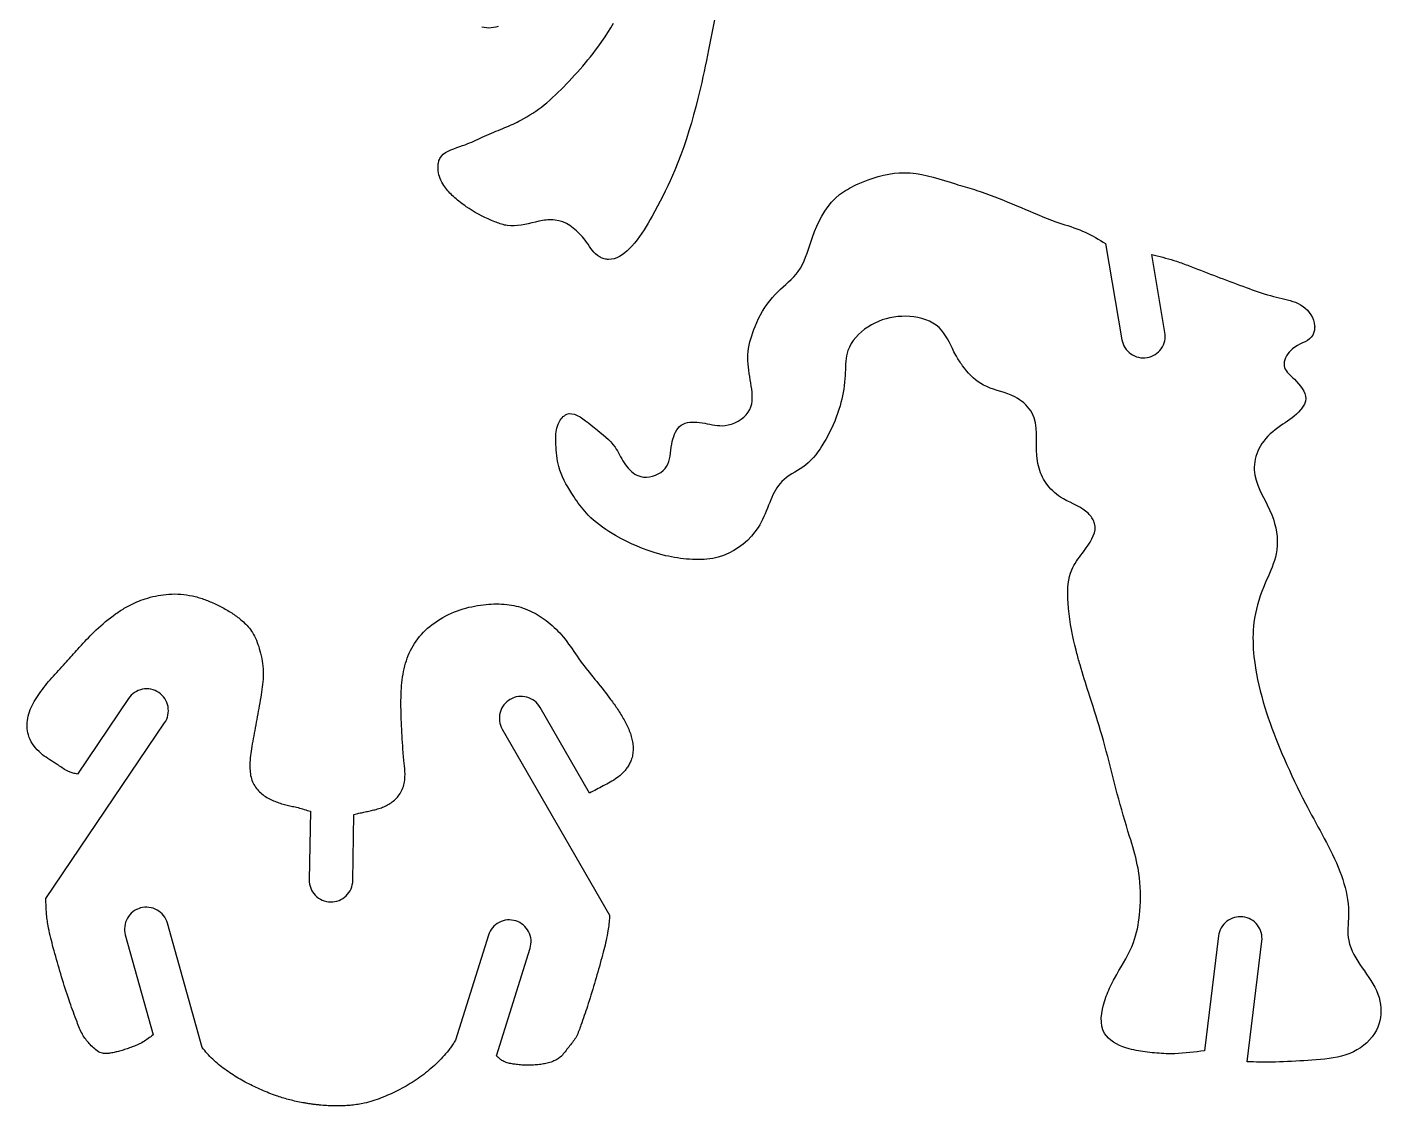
# Model space of a CAD drawing. Extents: x 0 to 470, y 0 to 279.
# Drawn here: x 132.2 to 225.3, y 7.4 to 81.6 of the extents above; entities that cross this region are included whole.
import ezdxf

# ---------------------------------------------------------------- set-up
doc = ezdxf.new("R2010")
doc.units = 0
doc.layers.add('CK_LEVEL_1', color=1, linetype='CONTINUOUS')

msp = doc.modelspace()

# ---------------------------------------------------------------- linework, layer by layer
at = {"layer": 'CK_LEVEL_1'}
for points in [[(179.498, 82.096), (179.369, 81.41), (179.234, 80.725), (179.097, 80.041), (179.02, 79.665), (178.942, 79.289), (178.863, 78.914), (178.783, 78.539), (178.701, 78.164), (178.617, 77.79), (178.532, 77.416), (178.443, 77.043), (178.352, 76.67), (178.211, 76.113), (178.062, 75.557), (177.906, 75.003), (177.741, 74.452), (177.566, 73.903), (177.382, 73.358), (177.187, 72.816), (176.981, 72.277), (176.762, 71.743), (176.607, 71.382), (176.446, 71.024), (176.28, 70.668), (176.11, 70.314), (175.935, 69.963), (175.758, 69.615), (175.577, 69.27), (175.394, 68.927), (175.21, 68.588), (175.077, 68.347), (174.941, 68.109), (174.802, 67.872), (174.658, 67.638), (174.506, 67.407), (174.346, 67.178), (174.176, 66.952), (173.995, 66.73), (173.8, 66.51), (173.648, 66.353), (173.489, 66.201), (173.323, 66.059), (173.151, 65.93), (172.972, 65.817), (172.787, 65.725), (172.597, 65.658), (172.401, 65.618), (172.202, 65.609), (172.13, 65.614), (172.059, 65.624), (171.988, 65.637), (171.917, 65.654), (171.848, 65.675), (171.779, 65.699), (171.712, 65.727), (171.647, 65.758), (171.585, 65.792), (171.447, 65.883), (171.322, 65.988), (171.206, 66.105), (171.098, 66.231), (170.995, 66.365), (170.896, 66.504), (170.797, 66.647), (170.698, 66.79), (170.594, 66.933), (170.412, 67.161), (170.215, 67.379), (170.005, 67.581), (169.783, 67.766), (169.549, 67.931), (169.306, 68.071), (169.054, 68.185), (168.794, 68.269), (168.528, 68.32), (168.407, 68.331), (168.286, 68.336), (168.163, 68.335), (168.04, 68.328), (167.917, 68.316), (167.793, 68.301), (167.669, 68.281), (167.545, 68.259), (167.421, 68.234), (167.175, 68.18), (166.929, 68.122), (166.685, 68.064), (166.441, 68.011), (166.198, 67.965), (165.956, 67.931), (165.716, 67.913), (165.476, 67.913), (165.238, 67.937), (165.141, 67.954), (165.045, 67.975), (164.948, 68), (164.852, 68.028), (164.756, 68.059), (164.661, 68.092), (164.566, 68.127), (164.471, 68.163), (164.377, 68.201), (164.147, 68.297), (163.92, 68.397), (163.696, 68.502), (163.475, 68.612), (163.256, 68.726), (163.041, 68.846), (162.83, 68.971), (162.621, 69.101), (162.416, 69.237), (162.314, 69.308), (162.213, 69.38), (162.113, 69.454), (162.014, 69.529), (161.916, 69.606), (161.819, 69.685), (161.724, 69.766), (161.63, 69.848), (161.538, 69.932), (161.456, 70.009), (161.376, 70.088), (161.297, 70.169), (161.221, 70.251), (161.147, 70.336), (161.075, 70.422), (161.006, 70.511), (160.94, 70.601), (160.877, 70.695), (160.806, 70.81), (160.74, 70.93), (160.681, 71.052), (160.628, 71.178), (160.582, 71.307), (160.544, 71.439), (160.514, 71.573), (160.492, 71.71), (160.48, 71.849), (160.477, 71.932), (160.478, 72.015), (160.483, 72.098), (160.492, 72.181), (160.505, 72.262), (160.522, 72.34), (160.544, 72.417), (160.572, 72.49), (160.604, 72.56), (160.706, 72.716), (160.837, 72.85), (160.992, 72.965), (161.167, 73.064), (161.356, 73.15), (161.556, 73.228), (161.761, 73.299), (161.968, 73.367), (162.171, 73.437), (162.333, 73.496), (162.49, 73.557), (162.643, 73.621), (162.793, 73.685), (162.941, 73.751), (163.087, 73.818), (163.233, 73.885), (163.378, 73.952), (163.525, 74.018), (163.679, 74.087), (163.834, 74.155), (163.991, 74.223), (164.148, 74.29), (164.306, 74.356), (164.465, 74.422), (164.624, 74.489), (164.783, 74.555), (164.941, 74.621), (165.082, 74.68), (165.222, 74.74), (165.361, 74.8), (165.5, 74.861), (165.638, 74.923), (165.776, 74.987), (165.912, 75.052), (166.048, 75.12), (166.182, 75.189), (166.392, 75.303), (166.598, 75.422), (166.802, 75.547), (167.003, 75.677), (167.2, 75.811), (167.395, 75.95), (167.586, 76.094), (167.775, 76.241), (167.96, 76.392), (168.164, 76.566), (168.364, 76.743), (168.561, 76.924), (168.754, 77.109), (168.945, 77.296), (169.133, 77.487), (169.319, 77.679), (169.502, 77.873), (169.684, 78.069), (169.874, 78.277), (170.062, 78.486), (170.248, 78.697), (170.433, 78.909), (170.615, 79.124), (170.794, 79.34), (170.971, 79.558), (171.145, 79.779), (171.317, 80.002), (171.539, 80.301), (171.756, 80.605), (171.967, 80.913), (172.171, 81.225), (172.369, 81.542), (172.559, 81.863)], [(164.613, 81.633), (164.454, 81.59), (164.293, 81.557), (164.13, 81.536), (163.967, 81.528), (163.806, 81.535), (163.648, 81.559), (163.495, 81.599)]]:
    msp.add_lwpolyline(points, dxfattribs=at)
for points in [[(213.216, 11.155), (212.961, 11.122), (212.706, 11.089), (212.45, 11.058), (212.194, 11.03), (211.939, 11.005), (211.682, 10.983), (211.426, 10.967), (211.169, 10.956), (210.912, 10.952), (210.748, 10.952), (210.584, 10.956), (210.42, 10.962), (210.256, 10.97), (210.092, 10.981), (209.929, 10.993), (209.766, 11.007), (209.604, 11.022), (209.443, 11.039), (209.286, 11.056), (209.13, 11.075), (208.974, 11.096), (208.818, 11.119), (208.662, 11.145), (208.506, 11.175), (208.348, 11.209), (208.19, 11.247), (208.031, 11.289), (207.808, 11.358), (207.586, 11.437), (207.368, 11.528), (207.158, 11.631), (206.958, 11.746), (206.773, 11.875), (206.606, 12.017), (206.461, 12.173), (206.34, 12.345), (206.224, 12.586), (206.15, 12.848), (206.114, 13.127), (206.112, 13.418), (206.138, 13.717), (206.19, 14.019), (206.261, 14.321), (206.349, 14.617), (206.448, 14.904), (206.504, 15.051), (206.562, 15.195), (206.622, 15.335), (206.684, 15.473), (206.747, 15.609), (206.813, 15.743), (206.88, 15.875), (206.949, 16.006), (207.02, 16.137), (207.17, 16.405), (207.324, 16.673), (207.48, 16.942), (207.636, 17.212), (207.789, 17.484), (207.936, 17.759), (208.075, 18.037), (208.203, 18.319), (208.319, 18.606), (208.4, 18.838), (208.472, 19.073), (208.536, 19.31), (208.591, 19.55), (208.639, 19.792), (208.68, 20.036), (208.714, 20.28), (208.742, 20.526), (208.765, 20.773), (208.789, 21.101), (208.803, 21.43), (208.808, 21.758), (208.804, 22.086), (208.791, 22.413), (208.768, 22.74), (208.735, 23.065), (208.691, 23.388), (208.638, 23.71), (208.589, 23.957), (208.535, 24.204), (208.475, 24.449), (208.412, 24.693), (208.345, 24.937), (208.275, 25.18), (208.204, 25.422), (208.131, 25.664), (208.057, 25.906), (207.947, 26.27), (207.837, 26.635), (207.728, 26.999), (207.62, 27.363), (207.513, 27.728), (207.409, 28.093), (207.306, 28.459), (207.205, 28.825), (207.107, 29.192), (207.012, 29.559), (206.918, 29.927), (206.826, 30.295), (206.734, 30.663), (206.642, 31.031), (206.549, 31.399), (206.455, 31.767), (206.358, 32.133), (206.258, 32.499), (206.162, 32.837), (206.063, 33.175), (205.962, 33.512), (205.859, 33.848), (205.754, 34.184), (205.647, 34.519), (205.54, 34.855), (205.432, 35.19), (205.324, 35.526), (205.246, 35.768), (205.169, 36.011), (205.091, 36.254), (205.015, 36.497), (204.939, 36.74), (204.865, 36.983), (204.791, 37.227), (204.719, 37.47), (204.648, 37.714), (204.616, 37.825), (204.584, 37.936), (204.553, 38.048), (204.523, 38.159), (204.493, 38.27), (204.463, 38.381), (204.433, 38.493), (204.404, 38.604), (204.376, 38.715), (204.289, 39.069), (204.207, 39.423), (204.131, 39.778), (204.062, 40.135), (203.999, 40.495), (203.944, 40.858), (203.897, 41.224), (203.858, 41.594), (203.829, 41.968), (203.814, 42.232), (203.805, 42.496), (203.805, 42.76), (203.815, 43.022), (203.836, 43.28), (203.871, 43.534), (203.921, 43.781), (203.988, 44.021), (204.074, 44.252), (204.144, 44.403), (204.223, 44.55), (204.309, 44.694), (204.401, 44.836), (204.499, 44.978), (204.602, 45.119), (204.709, 45.262), (204.819, 45.407), (204.93, 45.555), (205.074, 45.752), (205.215, 45.955), (205.346, 46.162), (205.463, 46.373), (205.561, 46.585), (205.634, 46.799), (205.677, 47.012), (205.684, 47.224), (205.651, 47.432), (205.625, 47.515), (205.592, 47.597), (205.553, 47.678), (205.509, 47.757), (205.459, 47.835), (205.405, 47.91), (205.347, 47.982), (205.285, 48.052), (205.221, 48.119), (205.034, 48.286), (204.834, 48.432), (204.623, 48.562), (204.405, 48.679), (204.182, 48.79), (203.957, 48.898), (203.733, 49.008), (203.513, 49.124), (203.3, 49.252), (203.159, 49.348), (203.022, 49.452), (202.891, 49.562), (202.765, 49.679), (202.645, 49.801), (202.531, 49.929), (202.423, 50.063), (202.322, 50.201), (202.227, 50.344), (202.143, 50.485), (202.066, 50.631), (201.996, 50.779), (201.933, 50.931), (201.876, 51.085), (201.826, 51.243), (201.784, 51.403), (201.748, 51.565), (201.719, 51.729), (201.678, 52.105), (201.662, 52.488), (201.66, 52.872), (201.661, 53.256), (201.655, 53.635), (201.631, 54.006), (201.579, 54.365), (201.487, 54.709), (201.345, 55.035), (201.254, 55.186), (201.151, 55.332), (201.035, 55.471), (200.908, 55.604), (200.771, 55.729), (200.627, 55.846), (200.475, 55.955), (200.317, 56.055), (200.154, 56.146), (199.919, 56.258), (199.678, 56.354), (199.434, 56.44), (199.189, 56.518), (198.944, 56.594), (198.701, 56.673), (198.461, 56.757), (198.228, 56.853), (198.001, 56.964), (197.816, 57.073), (197.636, 57.194), (197.464, 57.327), (197.298, 57.471), (197.138, 57.623), (196.985, 57.783), (196.839, 57.949), (196.699, 58.12), (196.566, 58.295), (196.508, 58.373), (196.452, 58.453), (196.397, 58.533), (196.343, 58.614), (196.291, 58.695), (196.239, 58.778), (196.189, 58.861), (196.14, 58.945), (196.092, 59.03), (195.976, 59.251), (195.863, 59.475), (195.752, 59.702), (195.639, 59.926), (195.522, 60.146), (195.397, 60.359), (195.261, 60.561), (195.112, 60.749), (194.947, 60.922), (194.746, 61.088), (194.524, 61.233), (194.286, 61.355), (194.033, 61.458), (193.769, 61.541), (193.497, 61.605), (193.219, 61.651), (192.939, 61.68), (192.66, 61.693), (192.38, 61.691), (192.104, 61.673), (191.832, 61.639), (191.563, 61.59), (191.299, 61.524), (191.04, 61.442), (190.784, 61.344), (190.534, 61.23), (190.289, 61.1), (190.054, 60.957), (189.827, 60.799), (189.611, 60.627), (189.407, 60.441), (189.219, 60.243), (189.049, 60.033), (188.9, 59.812), (188.776, 59.58), (188.677, 59.338), (188.624, 59.159), (188.583, 58.975), (188.554, 58.788), (188.533, 58.598), (188.519, 58.406), (188.509, 58.212), (188.502, 58.018), (188.496, 57.823), (188.487, 57.628), (188.472, 57.39), (188.451, 57.153), (188.424, 56.918), (188.391, 56.684), (188.352, 56.452), (188.307, 56.221), (188.257, 55.992), (188.201, 55.764), (188.139, 55.538), (188.057, 55.272), (187.968, 55.008), (187.872, 54.747), (187.768, 54.487), (187.657, 54.23), (187.539, 53.975), (187.416, 53.722), (187.286, 53.471), (187.151, 53.222), (187.025, 53.002), (186.894, 52.784), (186.758, 52.57), (186.614, 52.362), (186.462, 52.161), (186.302, 51.968), (186.132, 51.785), (185.952, 51.612), (185.76, 51.452), (185.581, 51.322), (185.395, 51.2), (185.205, 51.082), (185.014, 50.967), (184.823, 50.851), (184.637, 50.732), (184.457, 50.606), (184.287, 50.471), (184.129, 50.324), (184.007, 50.19), (183.895, 50.047), (183.791, 49.896), (183.695, 49.738), (183.605, 49.575), (183.521, 49.407), (183.442, 49.236), (183.366, 49.062), (183.294, 48.888), (183.213, 48.69), (183.134, 48.493), (183.055, 48.297), (182.974, 48.103), (182.89, 47.911), (182.803, 47.721), (182.71, 47.534), (182.61, 47.35), (182.502, 47.17), (182.284, 46.856), (182.039, 46.557), (181.768, 46.277), (181.474, 46.018), (181.161, 45.782), (180.83, 45.571), (180.485, 45.39), (180.128, 45.238), (179.762, 45.12), (179.569, 45.073), (179.375, 45.034), (179.179, 45.004), (178.982, 44.981), (178.784, 44.966), (178.586, 44.957), (178.387, 44.955), (178.189, 44.957), (177.99, 44.964), (177.782, 44.976), (177.574, 44.992), (177.367, 45.013), (177.16, 45.038), (176.954, 45.067), (176.749, 45.1), (176.544, 45.137), (176.34, 45.178), (176.137, 45.223), (175.736, 45.324), (175.338, 45.439), (174.944, 45.568), (174.555, 45.711), (174.17, 45.867), (173.79, 46.035), (173.415, 46.216), (173.045, 46.409), (172.681, 46.613), (172.455, 46.747), (172.232, 46.886), (172.013, 47.03), (171.798, 47.179), (171.588, 47.334), (171.384, 47.495), (171.185, 47.663), (170.994, 47.838), (170.811, 48.02), (170.689, 48.15), (170.571, 48.284), (170.456, 48.421), (170.344, 48.56), (170.235, 48.702), (170.128, 48.847), (170.024, 48.994), (169.921, 49.142), (169.82, 49.292), (169.677, 49.509), (169.539, 49.729), (169.405, 49.951), (169.279, 50.177), (169.16, 50.406), (169.05, 50.639), (168.951, 50.875), (168.864, 51.114), (168.79, 51.358), (168.745, 51.544), (168.706, 51.731), (168.674, 51.921), (168.649, 52.111), (168.628, 52.303), (168.613, 52.496), (168.6, 52.689), (168.591, 52.883), (168.585, 53.076), (168.581, 53.21), (168.58, 53.343), (168.582, 53.476), (168.588, 53.609), (168.6, 53.741), (168.62, 53.872), (168.648, 54.003), (168.686, 54.133), (168.735, 54.263), (168.78, 54.361), (168.832, 54.457), (168.891, 54.55), (168.955, 54.637), (169.023, 54.719), (169.096, 54.793), (169.173, 54.857), (169.254, 54.911), (169.337, 54.953), (169.509, 54.997), (169.687, 54.993), (169.872, 54.95), (170.06, 54.872), (170.25, 54.767), (170.442, 54.641), (170.633, 54.502), (170.822, 54.355), (171.007, 54.208), (171.227, 54.036), (171.44, 53.87), (171.643, 53.708), (171.838, 53.549), (172.022, 53.389), (172.197, 53.225), (172.36, 53.056), (172.513, 52.878), (172.654, 52.688), (172.736, 52.563), (172.815, 52.434), (172.891, 52.301), (172.966, 52.166), (173.042, 52.029), (173.12, 51.892), (173.2, 51.754), (173.284, 51.619), (173.374, 51.485), (173.466, 51.361), (173.564, 51.241), (173.668, 51.128), (173.779, 51.022), (173.895, 50.925), (174.019, 50.839), (174.148, 50.765), (174.284, 50.706), (174.427, 50.662), (174.624, 50.629), (174.828, 50.624), (175.034, 50.645), (175.239, 50.69), (175.439, 50.757), (175.628, 50.845), (175.803, 50.952), (175.959, 51.076), (176.093, 51.215), (176.199, 51.367), (176.283, 51.531), (176.348, 51.705), (176.398, 51.889), (176.437, 52.08), (176.469, 52.278), (176.498, 52.481), (176.527, 52.687), (176.562, 52.895), (176.597, 53.07), (176.639, 53.244), (176.69, 53.413), (176.749, 53.575), (176.819, 53.729), (176.899, 53.872), (176.991, 54.001), (177.095, 54.114), (177.214, 54.208), (177.343, 54.282), (177.484, 54.337), (177.635, 54.376), (177.794, 54.401), (177.959, 54.412), (178.128, 54.412), (178.3, 54.403), (178.471, 54.386), (178.64, 54.363), (178.824, 54.333), (179.003, 54.299), (179.18, 54.265), (179.354, 54.232), (179.527, 54.204), (179.699, 54.182), (179.872, 54.169), (180.045, 54.168), (180.221, 54.18), (180.449, 54.219), (180.678, 54.282), (180.903, 54.369), (181.12, 54.478), (181.325, 54.607), (181.513, 54.754), (181.68, 54.918), (181.822, 55.097), (181.936, 55.29), (182.009, 55.472), (182.06, 55.662), (182.089, 55.858), (182.101, 56.06), (182.098, 56.266), (182.083, 56.475), (182.059, 56.686), (182.029, 56.896), (181.995, 57.106), (181.959, 57.328), (181.923, 57.548), (181.889, 57.766), (181.858, 57.982), (181.833, 58.197), (181.813, 58.41), (181.8, 58.623), (181.796, 58.835), (181.802, 59.048), (181.819, 59.268), (181.847, 59.488), (181.886, 59.707), (181.934, 59.926), (181.991, 60.144), (182.056, 60.361), (182.128, 60.577), (182.206, 60.79), (182.29, 61.001), (182.406, 61.27), (182.53, 61.535), (182.663, 61.793), (182.806, 62.046), (182.958, 62.292), (183.121, 62.532), (183.294, 62.763), (183.478, 62.987), (183.674, 63.202), (183.851, 63.38), (184.035, 63.553), (184.221, 63.723), (184.409, 63.891), (184.594, 64.061), (184.774, 64.233), (184.946, 64.41), (185.108, 64.593), (185.257, 64.785), (185.409, 65.016), (185.542, 65.259), (185.661, 65.512), (185.769, 65.773), (185.868, 66.041), (185.961, 66.314), (186.052, 66.591), (186.144, 66.869), (186.24, 67.147), (186.38, 67.521), (186.534, 67.888), (186.703, 68.248), (186.888, 68.595), (187.091, 68.929), (187.313, 69.245), (187.556, 69.542), (187.819, 69.816), (188.106, 70.066), (188.234, 70.163), (188.366, 70.256), (188.502, 70.344), (188.641, 70.428), (188.783, 70.509), (188.928, 70.586), (189.075, 70.661), (189.223, 70.732), (189.374, 70.802), (189.716, 70.95), (190.063, 71.086), (190.415, 71.208), (190.77, 71.316), (191.128, 71.407), (191.489, 71.48), (191.851, 71.533), (192.213, 71.565), (192.576, 71.573), (192.97, 71.555), (193.364, 71.512), (193.756, 71.446), (194.148, 71.362), (194.538, 71.264), (194.927, 71.155), (195.315, 71.039), (195.702, 70.92), (196.087, 70.802), (196.25, 70.752), (196.413, 70.704), (196.575, 70.655), (196.737, 70.607), (196.899, 70.558), (197.061, 70.51), (197.222, 70.46), (197.383, 70.41), (197.544, 70.358), (197.853, 70.256), (198.162, 70.148), (198.469, 70.037), (198.775, 69.922), (199.08, 69.804), (199.384, 69.683), (199.687, 69.559), (199.989, 69.433), (200.291, 69.305), (200.589, 69.178), (200.887, 69.049), (201.184, 68.921), (201.482, 68.795), (201.781, 68.67), (202.081, 68.547), (202.382, 68.429), (202.685, 68.314), (202.99, 68.205), (203.196, 68.135), (203.402, 68.067), (203.608, 67.999), (203.814, 67.932), (204.019, 67.863), (204.224, 67.792), (204.427, 67.717), (204.628, 67.639), (204.827, 67.556), (205.008, 67.474), (205.188, 67.387), (205.365, 67.297), (205.542, 67.203), (205.716, 67.106), (205.89, 67.007), (206.063, 66.906), (206.236, 66.804), (206.408, 66.702), (207.53, 60.086, 0.414214), (209.261, 58.856, 0.414214), (210.49, 60.587), (209.582, 65.94), (209.773, 65.894), (209.964, 65.848), (210.155, 65.801), (210.345, 65.753), (210.535, 65.703), (210.724, 65.652), (210.913, 65.598), (211.1, 65.541), (211.287, 65.482), (211.398, 65.445), (211.508, 65.406), (211.618, 65.367), (211.728, 65.327), (211.837, 65.287), (211.947, 65.245), (212.056, 65.204), (212.165, 65.162), (212.274, 65.12), (212.496, 65.034), (212.718, 64.948), (212.939, 64.862), (213.161, 64.776), (213.383, 64.69), (213.605, 64.605), (213.827, 64.519), (214.049, 64.434), (214.272, 64.35), (214.495, 64.265), (214.719, 64.181), (214.943, 64.097), (215.168, 64.013), (215.392, 63.93), (215.617, 63.847), (215.841, 63.765), (216.066, 63.682), (216.291, 63.601), (216.497, 63.526), (216.703, 63.453), (216.909, 63.38), (217.117, 63.31), (217.325, 63.242), (217.534, 63.177), (217.744, 63.115), (217.956, 63.058), (218.169, 63.005), (218.358, 62.962), (218.548, 62.92), (218.738, 62.878), (218.926, 62.833), (219.113, 62.782), (219.297, 62.724), (219.477, 62.657), (219.653, 62.577), (219.824, 62.482), (219.988, 62.372), (220.143, 62.247), (220.288, 62.107), (220.419, 61.955), (220.535, 61.791), (220.632, 61.618), (220.708, 61.435), (220.76, 61.245), (220.787, 61.048), (220.79, 60.972), (220.789, 60.895), (220.783, 60.819), (220.773, 60.744), (220.759, 60.67), (220.74, 60.598), (220.718, 60.529), (220.69, 60.462), (220.658, 60.4), (220.558, 60.259), (220.432, 60.14), (220.287, 60.038), (220.127, 59.946), (219.956, 59.86), (219.78, 59.773), (219.602, 59.681), (219.428, 59.578), (219.262, 59.458), (219.142, 59.35), (219.032, 59.232), (218.933, 59.104), (218.848, 58.97), (218.779, 58.831), (218.727, 58.691), (218.694, 58.55), (218.682, 58.413), (218.694, 58.28), (218.724, 58.168), (218.771, 58.061), (218.834, 57.957), (218.909, 57.856), (218.994, 57.757), (219.088, 57.659), (219.187, 57.56), (219.29, 57.461), (219.394, 57.359), (219.543, 57.206), (219.686, 57.047), (219.817, 56.884), (219.935, 56.717), (220.033, 56.547), (220.108, 56.375), (220.156, 56.202), (220.173, 56.028), (220.154, 55.855), (220.135, 55.784), (220.11, 55.713), (220.079, 55.643), (220.043, 55.574), (220.003, 55.505), (219.959, 55.438), (219.913, 55.373), (219.863, 55.309), (219.812, 55.247), (219.677, 55.098), (219.536, 54.961), (219.388, 54.833), (219.235, 54.712), (219.079, 54.596), (218.92, 54.485), (218.759, 54.375), (218.597, 54.265), (218.436, 54.153), (218.255, 54.023), (218.078, 53.887), (217.906, 53.746), (217.739, 53.598), (217.579, 53.444), (217.428, 53.281), (217.286, 53.111), (217.156, 52.931), (217.038, 52.743), (216.95, 52.576), (216.872, 52.404), (216.804, 52.226), (216.747, 52.045), (216.701, 51.861), (216.666, 51.676), (216.644, 51.49), (216.634, 51.304), (216.636, 51.12), (216.677, 50.763), (216.76, 50.414), (216.878, 50.072), (217.021, 49.733), (217.183, 49.397), (217.354, 49.061), (217.526, 48.722), (217.691, 48.379), (217.841, 48.029), (217.948, 47.737), (218.037, 47.441), (218.11, 47.141), (218.165, 46.839), (218.201, 46.536), (218.217, 46.233), (218.213, 45.932), (218.188, 45.633), (218.14, 45.339), (218.087, 45.11), (218.022, 44.884), (217.946, 44.66), (217.862, 44.438), (217.772, 44.217), (217.678, 43.997), (217.581, 43.777), (217.484, 43.557), (217.388, 43.336), (217.267, 43.043), (217.154, 42.747), (217.048, 42.45), (216.95, 42.15), (216.862, 41.849), (216.783, 41.545), (216.715, 41.239), (216.657, 40.931), (216.612, 40.622), (216.584, 40.363), (216.563, 40.103), (216.551, 39.842), (216.546, 39.58), (216.548, 39.319), (216.556, 39.057), (216.57, 38.795), (216.59, 38.533), (216.615, 38.272), (216.662, 37.875), (216.72, 37.48), (216.787, 37.087), (216.864, 36.695), (216.95, 36.305), (217.043, 35.918), (217.145, 35.532), (217.253, 35.148), (217.368, 34.766), (217.481, 34.41), (217.6, 34.056), (217.722, 33.703), (217.85, 33.351), (217.981, 33.001), (218.116, 32.653), (218.254, 32.306), (218.396, 31.96), (218.54, 31.615), (218.706, 31.227), (218.875, 30.84), (219.048, 30.455), (219.223, 30.071), (219.403, 29.689), (219.585, 29.309), (219.771, 28.93), (219.961, 28.553), (220.154, 28.178), (220.295, 27.91), (220.437, 27.642), (220.581, 27.375), (220.726, 27.108), (220.871, 26.841), (221.016, 26.574), (221.16, 26.307), (221.304, 26.04), (221.448, 25.772), (221.594, 25.494), (221.739, 25.215), (221.881, 24.934), (222.019, 24.652), (222.152, 24.368), (222.281, 24.081), (222.404, 23.792), (222.521, 23.5), (222.631, 23.206), (222.723, 22.937), (222.807, 22.666), (222.884, 22.393), (222.951, 22.117), (223.009, 21.839), (223.055, 21.559), (223.09, 21.277), (223.112, 20.993), (223.121, 20.707), (223.118, 20.486), (223.11, 20.264), (223.099, 20.042), (223.087, 19.821), (223.079, 19.6), (223.076, 19.382), (223.082, 19.166), (223.099, 18.952), (223.13, 18.742), (223.189, 18.495), (223.27, 18.253), (223.37, 18.015), (223.485, 17.782), (223.614, 17.551), (223.754, 17.323), (223.901, 17.098), (224.053, 16.874), (224.207, 16.652), (224.361, 16.43), (224.511, 16.207), (224.656, 15.984), (224.794, 15.758), (224.921, 15.529), (225.036, 15.296), (225.137, 15.057), (225.22, 14.813), (225.284, 14.562), (225.321, 14.342), (225.343, 14.118), (225.348, 13.891), (225.338, 13.664), (225.311, 13.437), (225.267, 13.214), (225.208, 12.994), (225.131, 12.781), (225.038, 12.575), (224.903, 12.337), (224.746, 12.113), (224.568, 11.904), (224.373, 11.71), (224.161, 11.531), (223.937, 11.368), (223.701, 11.221), (223.457, 11.091), (223.207, 10.978), (222.928, 10.873), (222.645, 10.787), (222.359, 10.717), (222.07, 10.661), (221.778, 10.616), (221.484, 10.581), (221.189, 10.553), (220.893, 10.529), (220.597, 10.508), (220.318, 10.489), (220.04, 10.471), (219.761, 10.453), (219.484, 10.437), (219.206, 10.422), (218.928, 10.409), (218.651, 10.397), (218.373, 10.388), (218.095, 10.382), (217.879, 10.379), (217.663, 10.377), (217.447, 10.377), (217.23, 10.377), (217.014, 10.379), (216.797, 10.382), (216.581, 10.385), (216.364, 10.389), (216.148, 10.392), (217.159, 18.699, 0.414214), (215.85, 20.371, 0.414214), (214.179, 19.062), (213.216, 11.155)], [(133.495, 21.626), (141.67, 33.717, 0.414214), (141.267, 35.801, 0.414214), (139.183, 35.398), (135.664, 30.194), (135.594, 30.21), (135.524, 30.227), (135.454, 30.244), (135.385, 30.262), (135.316, 30.282), (135.248, 30.302), (135.18, 30.325), (135.114, 30.349), (135.049, 30.376), (134.957, 30.418), (134.868, 30.465), (134.78, 30.516), (134.693, 30.57), (134.608, 30.626), (134.523, 30.683), (134.439, 30.742), (134.355, 30.8), (134.27, 30.858), (134.144, 30.942), (134.017, 31.024), (133.89, 31.104), (133.763, 31.185), (133.636, 31.267), (133.512, 31.351), (133.389, 31.437), (133.269, 31.528), (133.152, 31.624), (133.025, 31.739), (132.903, 31.861), (132.789, 31.99), (132.681, 32.126), (132.583, 32.267), (132.494, 32.414), (132.415, 32.566), (132.348, 32.723), (132.293, 32.885), (132.257, 33.025), (132.231, 33.167), (132.213, 33.311), (132.204, 33.456), (132.204, 33.602), (132.212, 33.747), (132.227, 33.893), (132.25, 34.036), (132.28, 34.179), (132.321, 34.331), (132.369, 34.481), (132.424, 34.628), (132.485, 34.772), (132.552, 34.915), (132.624, 35.055), (132.7, 35.192), (132.78, 35.328), (132.864, 35.462), (132.957, 35.606), (133.054, 35.747), (133.153, 35.887), (133.255, 36.025), (133.358, 36.161), (133.464, 36.295), (133.572, 36.428), (133.682, 36.559), (133.793, 36.689), (133.905, 36.816), (134.017, 36.943), (134.131, 37.069), (134.245, 37.193), (134.36, 37.318), (134.475, 37.442), (134.59, 37.567), (134.705, 37.691), (134.82, 37.816), (134.918, 37.924), (135.017, 38.033), (135.115, 38.142), (135.213, 38.251), (135.31, 38.361), (135.408, 38.47), (135.506, 38.58), (135.603, 38.689), (135.701, 38.798), (135.82, 38.93), (135.939, 39.062), (136.059, 39.193), (136.179, 39.323), (136.3, 39.452), (136.423, 39.581), (136.546, 39.708), (136.671, 39.834), (136.797, 39.959), (136.954, 40.109), (137.113, 40.257), (137.274, 40.402), (137.438, 40.544), (137.604, 40.684), (137.772, 40.82), (137.943, 40.954), (138.116, 41.084), (138.292, 41.212), (138.376, 41.271), (138.46, 41.329), (138.545, 41.386), (138.631, 41.443), (138.718, 41.498), (138.805, 41.553), (138.893, 41.606), (138.981, 41.658), (139.071, 41.708), (139.204, 41.781), (139.34, 41.85), (139.476, 41.917), (139.614, 41.98), (139.754, 42.04), (139.895, 42.098), (140.037, 42.153), (140.18, 42.204), (140.324, 42.253), (140.502, 42.308), (140.681, 42.359), (140.861, 42.405), (141.043, 42.446), (141.226, 42.482), (141.409, 42.513), (141.593, 42.539), (141.779, 42.559), (141.964, 42.574), (142.168, 42.583), (142.371, 42.586), (142.575, 42.581), (142.778, 42.57), (142.981, 42.551), (143.183, 42.526), (143.384, 42.493), (143.583, 42.454), (143.78, 42.407), (143.874, 42.382), (143.967, 42.356), (144.06, 42.328), (144.153, 42.299), (144.245, 42.268), (144.336, 42.236), (144.427, 42.203), (144.518, 42.169), (144.609, 42.135), (144.705, 42.096), (144.802, 42.056), (144.898, 42.016), (144.993, 41.974), (145.088, 41.932), (145.183, 41.888), (145.277, 41.843), (145.371, 41.797), (145.464, 41.751), (145.557, 41.703), (145.65, 41.653), (145.742, 41.603), (145.833, 41.552), (145.924, 41.5), (146.014, 41.446), (146.104, 41.392), (146.193, 41.337), (146.281, 41.28), (146.364, 41.226), (146.446, 41.171), (146.528, 41.114), (146.608, 41.057), (146.688, 40.998), (146.767, 40.938), (146.844, 40.876), (146.921, 40.813), (146.996, 40.748), (147.085, 40.668), (147.173, 40.585), (147.258, 40.499), (147.34, 40.412), (147.42, 40.321), (147.496, 40.229), (147.569, 40.134), (147.639, 40.037), (147.705, 39.937), (147.783, 39.808), (147.855, 39.675), (147.921, 39.539), (147.983, 39.401), (148.039, 39.26), (148.091, 39.117), (148.139, 38.972), (148.183, 38.826), (148.224, 38.679), (148.269, 38.504), (148.31, 38.327), (148.346, 38.15), (148.377, 37.973), (148.403, 37.794), (148.424, 37.616), (148.439, 37.437), (148.448, 37.258), (148.452, 37.079), (148.449, 36.9), (148.441, 36.722), (148.427, 36.544), (148.41, 36.366), (148.388, 36.188), (148.364, 36.01), (148.337, 35.832), (148.309, 35.655), (148.279, 35.478), (148.246, 35.285), (148.212, 35.094), (148.178, 34.902), (148.144, 34.711), (148.109, 34.52), (148.074, 34.329), (148.039, 34.138), (148.003, 33.947), (147.968, 33.756), (147.933, 33.572), (147.899, 33.387), (147.864, 33.203), (147.83, 33.018), (147.797, 32.834), (147.764, 32.649), (147.731, 32.464), (147.7, 32.279), (147.669, 32.094), (147.644, 31.937), (147.621, 31.779), (147.599, 31.622), (147.58, 31.464), (147.563, 31.306), (147.55, 31.148), (147.54, 30.989), (147.535, 30.829), (147.535, 30.669), (147.538, 30.554), (147.544, 30.439), (147.554, 30.324), (147.568, 30.21), (147.586, 30.096), (147.61, 29.984), (147.639, 29.874), (147.673, 29.766), (147.715, 29.66), (147.759, 29.564), (147.809, 29.47), (147.864, 29.379), (147.924, 29.291), (147.989, 29.206), (148.057, 29.123), (148.13, 29.044), (148.205, 28.968), (148.284, 28.895), (148.362, 28.829), (148.443, 28.766), (148.525, 28.706), (148.61, 28.649), (148.696, 28.594), (148.784, 28.543), (148.873, 28.494), (148.964, 28.447), (149.056, 28.403), (149.148, 28.362), (149.241, 28.323), (149.335, 28.286), (149.43, 28.251), (149.525, 28.217), (149.622, 28.186), (149.718, 28.157), (149.815, 28.129), (149.913, 28.103), (150.004, 28.08), (150.096, 28.058), (150.187, 28.037), (150.279, 28.016), (150.371, 27.996), (150.463, 27.975), (150.555, 27.955), (150.646, 27.933), (150.738, 27.911), (150.845, 27.884), (150.952, 27.856), (151.058, 27.826), (151.164, 27.796), (151.27, 27.764), (151.376, 27.732), (151.482, 27.699), (151.587, 27.666), (151.693, 27.633), (151.614, 22.924, 0.414214), (153.089, 21.398, 0.414214), (154.615, 22.873), (154.692, 27.413), (154.778, 27.434), (154.864, 27.455), (154.949, 27.476), (155.035, 27.496), (155.121, 27.517), (155.207, 27.537), (155.294, 27.557), (155.38, 27.576), (155.466, 27.595), (155.551, 27.614), (155.635, 27.631), (155.72, 27.649), (155.805, 27.667), (155.889, 27.686), (155.973, 27.705), (156.057, 27.724), (156.141, 27.745), (156.225, 27.768), (156.314, 27.793), (156.403, 27.821), (156.492, 27.85), (156.579, 27.881), (156.666, 27.915), (156.752, 27.951), (156.837, 27.989), (156.921, 28.03), (157.003, 28.073), (157.086, 28.12), (157.168, 28.17), (157.248, 28.223), (157.326, 28.278), (157.402, 28.337), (157.475, 28.399), (157.546, 28.463), (157.613, 28.531), (157.678, 28.602), (157.746, 28.684), (157.81, 28.77), (157.87, 28.86), (157.925, 28.952), (157.975, 29.047), (158.021, 29.144), (158.061, 29.243), (158.097, 29.343), (158.127, 29.445), (158.167, 29.627), (158.192, 29.812), (158.205, 29.999), (158.206, 30.187), (158.199, 30.377), (158.186, 30.567), (158.168, 30.757), (158.148, 30.947), (158.127, 31.136), (158.119, 31.223), (158.11, 31.31), (158.102, 31.397), (158.095, 31.483), (158.088, 31.57), (158.08, 31.656), (158.074, 31.742), (158.067, 31.829), (158.061, 31.915), (158.045, 32.143), (158.03, 32.371), (158.016, 32.599), (158.003, 32.828), (157.991, 33.057), (157.98, 33.286), (157.97, 33.516), (157.96, 33.745), (157.951, 33.974), (157.944, 34.187), (157.938, 34.401), (157.932, 34.614), (157.929, 34.827), (157.927, 35.04), (157.928, 35.253), (157.931, 35.466), (157.937, 35.679), (157.946, 35.893), (157.958, 36.088), (157.973, 36.284), (157.991, 36.479), (158.014, 36.674), (158.041, 36.868), (158.072, 37.062), (158.108, 37.255), (158.15, 37.447), (158.197, 37.638), (158.247, 37.818), (158.302, 37.996), (158.363, 38.173), (158.43, 38.348), (158.503, 38.52), (158.581, 38.689), (158.666, 38.856), (158.757, 39.018), (158.855, 39.177), (158.965, 39.341), (159.083, 39.501), (159.208, 39.655), (159.339, 39.805), (159.475, 39.949), (159.617, 40.089), (159.764, 40.224), (159.915, 40.353), (160.071, 40.478), (160.249, 40.61), (160.431, 40.737), (160.618, 40.856), (160.809, 40.97), (161.003, 41.076), (161.2, 41.176), (161.401, 41.269), (161.605, 41.355), (161.811, 41.434), (162.005, 41.501), (162.2, 41.563), (162.397, 41.618), (162.596, 41.669), (162.796, 41.714), (162.997, 41.754), (163.2, 41.789), (163.403, 41.82), (163.607, 41.846), (163.784, 41.865), (163.962, 41.88), (164.14, 41.892), (164.318, 41.9), (164.496, 41.904), (164.674, 41.902), (164.851, 41.896), (165.029, 41.885), (165.206, 41.868), (165.369, 41.847), (165.531, 41.822), (165.693, 41.791), (165.853, 41.756), (166.013, 41.715), (166.171, 41.67), (166.328, 41.62), (166.482, 41.565), (166.635, 41.505), (166.787, 41.439), (166.937, 41.369), (167.085, 41.294), (167.23, 41.215), (167.373, 41.131), (167.513, 41.043), (167.652, 40.952), (167.787, 40.857), (167.921, 40.758), (168.063, 40.647), (168.203, 40.532), (168.34, 40.414), (168.473, 40.292), (168.603, 40.166), (168.73, 40.037), (168.853, 39.905), (168.973, 39.77), (169.089, 39.633), (169.217, 39.472), (169.341, 39.309), (169.461, 39.143), (169.58, 38.975), (169.697, 38.806), (169.813, 38.636), (169.929, 38.467), (170.046, 38.298), (170.165, 38.13), (170.282, 37.968), (170.402, 37.808), (170.523, 37.65), (170.646, 37.492), (170.771, 37.335), (170.896, 37.179), (171.021, 37.024), (171.147, 36.868), (171.273, 36.713), (171.396, 36.562), (171.518, 36.41), (171.64, 36.258), (171.761, 36.105), (171.882, 35.952), (172.002, 35.799), (172.12, 35.644), (172.238, 35.489), (172.354, 35.333), (172.415, 35.25), (172.476, 35.167), (172.536, 35.083), (172.596, 34.999), (172.655, 34.915), (172.714, 34.83), (172.772, 34.745), (172.829, 34.659), (172.886, 34.573), (172.945, 34.484), (173.002, 34.394), (173.059, 34.304), (173.114, 34.213), (173.169, 34.121), (173.222, 34.029), (173.275, 33.936), (173.326, 33.842), (173.376, 33.748), (173.423, 33.655), (173.469, 33.562), (173.514, 33.467), (173.556, 33.372), (173.597, 33.276), (173.636, 33.18), (173.673, 33.082), (173.708, 32.984), (173.741, 32.885), (173.769, 32.79), (173.795, 32.694), (173.819, 32.598), (173.84, 32.501), (173.858, 32.404), (173.873, 32.306), (173.885, 32.208), (173.893, 32.109), (173.898, 32.01), (173.899, 31.913), (173.896, 31.816), (173.89, 31.719), (173.88, 31.622), (173.865, 31.526), (173.847, 31.431), (173.824, 31.337), (173.797, 31.244), (173.766, 31.152), (173.738, 31.082), (173.707, 31.012), (173.674, 30.943), (173.639, 30.876), (173.601, 30.81), (173.561, 30.745), (173.519, 30.681), (173.476, 30.618), (173.43, 30.557), (173.388, 30.502), (173.344, 30.448), (173.299, 30.395), (173.252, 30.343), (173.205, 30.293), (173.156, 30.243), (173.106, 30.195), (173.055, 30.148), (173.003, 30.102), (172.898, 30.016), (172.789, 29.935), (172.677, 29.857), (172.563, 29.784), (172.446, 29.712), (172.327, 29.644), (172.208, 29.577), (172.087, 29.512), (171.966, 29.447), (171.848, 29.384), (171.73, 29.321), (171.613, 29.258), (171.495, 29.196), (171.377, 29.133), (171.259, 29.071), (171.142, 29.008), (171.024, 28.946), (170.907, 28.884), (167.499, 34.787, 0.414214), (165.448, 35.337, 0.414214), (164.899, 33.286), (172.284, 20.495), (172.274, 20.373), (172.264, 20.251), (172.254, 20.129), (172.243, 20.008), (172.231, 19.886), (172.218, 19.765), (172.204, 19.644), (172.188, 19.523), (172.17, 19.403), (172.143, 19.24), (172.113, 19.077), (172.079, 18.915), (172.044, 18.753), (172.006, 18.592), (171.966, 18.431), (171.925, 18.27), (171.883, 18.11), (171.841, 17.949), (171.788, 17.752), (171.736, 17.555), (171.683, 17.358), (171.629, 17.161), (171.576, 16.964), (171.521, 16.767), (171.467, 16.571), (171.411, 16.374), (171.356, 16.178), (171.298, 15.979), (171.24, 15.78), (171.182, 15.582), (171.122, 15.384), (171.062, 15.186), (171.001, 14.988), (170.939, 14.791), (170.876, 14.594), (170.813, 14.398), (170.758, 14.234), (170.704, 14.07), (170.648, 13.906), (170.593, 13.742), (170.537, 13.578), (170.48, 13.414), (170.424, 13.249), (170.367, 13.085), (170.31, 12.92), (170.276, 12.82), (170.241, 12.721), (170.206, 12.622), (170.169, 12.523), (170.13, 12.426), (170.089, 12.33), (170.045, 12.236), (169.997, 12.143), (169.947, 12.053), (169.894, 11.969), (169.839, 11.887), (169.78, 11.807), (169.72, 11.727), (169.658, 11.649), (169.595, 11.571), (169.532, 11.493), (169.468, 11.414), (169.406, 11.335), (169.344, 11.255), (169.283, 11.175), (169.222, 11.094), (169.16, 11.015), (169.096, 10.938), (169.031, 10.863), (168.962, 10.792), (168.89, 10.725), (168.815, 10.662), (168.759, 10.621), (168.701, 10.583), (168.641, 10.547), (168.579, 10.514), (168.516, 10.483), (168.452, 10.454), (168.387, 10.427), (168.321, 10.402), (168.254, 10.379), (168.167, 10.351), (168.079, 10.326), (167.991, 10.303), (167.902, 10.283), (167.813, 10.265), (167.723, 10.249), (167.633, 10.234), (167.543, 10.221), (167.452, 10.21), (167.351, 10.198), (167.25, 10.188), (167.149, 10.18), (167.048, 10.173), (166.947, 10.168), (166.845, 10.164), (166.744, 10.162), (166.643, 10.161), (166.542, 10.162), (166.443, 10.165), (166.345, 10.169), (166.247, 10.175), (166.149, 10.183), (166.051, 10.192), (165.952, 10.203), (165.854, 10.215), (165.755, 10.228), (165.656, 10.243), (165.571, 10.256), (165.487, 10.271), (165.403, 10.289), (165.32, 10.308), (165.238, 10.33), (165.157, 10.356), (165.079, 10.386), (165.003, 10.42), (164.929, 10.458), (164.876, 10.49), (164.825, 10.525), (164.775, 10.561), (164.727, 10.6), (164.679, 10.64), (164.632, 10.682), (164.585, 10.724), (164.539, 10.767), (164.493, 10.811), (166.811, 18.211, 0.414214), (165.828, 20.092, 0.414214), (163.947, 19.108), (161.682, 11.88), (161.639, 11.815), (161.597, 11.751), (161.555, 11.686), (161.512, 11.622), (161.469, 11.558), (161.425, 11.495), (161.381, 11.431), (161.336, 11.368), (161.291, 11.306), (161.197, 11.181), (161.1, 11.059), (161, 10.939), (160.897, 10.821), (160.792, 10.705), (160.685, 10.591), (160.576, 10.479), (160.464, 10.369), (160.351, 10.261), (160.234, 10.151), (160.114, 10.044), (159.993, 9.938), (159.871, 9.834), (159.747, 9.732), (159.621, 9.632), (159.494, 9.534), (159.366, 9.438), (159.236, 9.343), (159.104, 9.25), (158.97, 9.159), (158.835, 9.069), (158.699, 8.982), (158.562, 8.896), (158.424, 8.812), (158.284, 8.731), (158.143, 8.651), (158.002, 8.573), (157.861, 8.499), (157.72, 8.426), (157.578, 8.355), (157.434, 8.287), (157.29, 8.219), (157.145, 8.154), (157, 8.091), (156.853, 8.029), (156.706, 7.969), (156.564, 7.913), (156.422, 7.859), (156.279, 7.806), (156.135, 7.756), (155.99, 7.709), (155.845, 7.664), (155.699, 7.622), (155.552, 7.584), (155.404, 7.549), (155.296, 7.525), (155.189, 7.504), (155.08, 7.484), (154.972, 7.467), (154.863, 7.45), (154.754, 7.436), (154.645, 7.423), (154.535, 7.411), (154.425, 7.4), (154.31, 7.391), (154.195, 7.383), (154.08, 7.376), (153.965, 7.37), (153.85, 7.366), (153.734, 7.363), (153.619, 7.361), (153.504, 7.361), (153.388, 7.361), (153.271, 7.363), (153.153, 7.366), (153.035, 7.37), (152.917, 7.376), (152.799, 7.382), (152.681, 7.39), (152.564, 7.399), (152.446, 7.409), (152.329, 7.42), (152.274, 7.425), (152.219, 7.431), (152.165, 7.437), (152.11, 7.443), (152.056, 7.449), (152.001, 7.456), (151.947, 7.462), (151.892, 7.469), (151.838, 7.476), (151.776, 7.485), (151.714, 7.494), (151.652, 7.503), (151.59, 7.512), (151.528, 7.522), (151.466, 7.532), (151.404, 7.542), (151.342, 7.552), (151.28, 7.563), (151.168, 7.583), (151.056, 7.605), (150.944, 7.627), (150.833, 7.65), (150.721, 7.674), (150.61, 7.699), (150.499, 7.725), (150.388, 7.752), (150.277, 7.78), (150.174, 7.807), (150.07, 7.834), (149.967, 7.863), (149.864, 7.893), (149.762, 7.924), (149.659, 7.955), (149.557, 7.988), (149.456, 8.022), (149.354, 8.056), (149.226, 8.102), (149.098, 8.149), (148.971, 8.198), (148.844, 8.248), (148.718, 8.3), (148.592, 8.352), (148.466, 8.406), (148.341, 8.46), (148.217, 8.516), (148.09, 8.573), (147.964, 8.631), (147.838, 8.691), (147.713, 8.751), (147.588, 8.812), (147.464, 8.874), (147.341, 8.937), (147.218, 9.002), (147.096, 9.068), (146.974, 9.135), (146.854, 9.204), (146.734, 9.274), (146.615, 9.345), (146.497, 9.417), (146.38, 9.491), (146.263, 9.567), (146.147, 9.643), (146.033, 9.722), (145.92, 9.8), (145.809, 9.88), (145.699, 9.961), (145.59, 10.044), (145.482, 10.128), (145.376, 10.215), (145.272, 10.303), (145.17, 10.394), (145.069, 10.486), (144.973, 10.579), (144.878, 10.674), (144.785, 10.77), (144.693, 10.868), (144.602, 10.967), (144.513, 11.067), (144.424, 11.168), (144.335, 11.269), (144.247, 11.371), (141.855, 19.938, 0.414214), (140.006, 20.98, 0.414214), (138.964, 19.131), (140.884, 12.253), (140.798, 12.188), (140.712, 12.123), (140.626, 12.06), (140.54, 11.997), (140.452, 11.935), (140.364, 11.876), (140.275, 11.818), (140.184, 11.762), (140.091, 11.71), (140.011, 11.667), (139.93, 11.627), (139.848, 11.588), (139.765, 11.551), (139.682, 11.516), (139.597, 11.481), (139.513, 11.448), (139.427, 11.416), (139.342, 11.385), (139.256, 11.353), (139.17, 11.323), (139.083, 11.293), (138.997, 11.264), (138.91, 11.236), (138.823, 11.208), (138.736, 11.182), (138.649, 11.156), (138.562, 11.132), (138.487, 11.111), (138.412, 11.092), (138.336, 11.074), (138.261, 11.056), (138.185, 11.04), (138.108, 11.024), (138.031, 11.01), (137.953, 10.997), (137.875, 10.986), (137.822, 10.979), (137.769, 10.973), (137.715, 10.968), (137.662, 10.965), (137.609, 10.963), (137.556, 10.964), (137.503, 10.967), (137.452, 10.972), (137.401, 10.981), (137.303, 11.007), (137.208, 11.044), (137.117, 11.091), (137.028, 11.147), (136.943, 11.21), (136.86, 11.278), (136.779, 11.351), (136.701, 11.427), (136.624, 11.504), (136.555, 11.576), (136.487, 11.648), (136.421, 11.721), (136.358, 11.795), (136.296, 11.869), (136.237, 11.945), (136.18, 12.022), (136.125, 12.1), (136.074, 12.18), (136.015, 12.28), (135.96, 12.381), (135.908, 12.485), (135.859, 12.591), (135.812, 12.698), (135.767, 12.807), (135.723, 12.916), (135.681, 13.026), (135.639, 13.136), (135.576, 13.305), (135.513, 13.473), (135.451, 13.641), (135.39, 13.809), (135.329, 13.977), (135.268, 14.144), (135.209, 14.312), (135.15, 14.481), (135.091, 14.649), (135.024, 14.847), (134.958, 15.045), (134.893, 15.244), (134.828, 15.443), (134.764, 15.643), (134.702, 15.842), (134.64, 16.042), (134.579, 16.243), (134.518, 16.443), (134.459, 16.642), (134.401, 16.841), (134.343, 17.041), (134.286, 17.24), (134.229, 17.44), (134.173, 17.64), (134.118, 17.84), (134.063, 18.04), (134.008, 18.24), (133.963, 18.408), (133.919, 18.577), (133.875, 18.745), (133.833, 18.914), (133.792, 19.083), (133.753, 19.252), (133.716, 19.422), (133.682, 19.593), (133.65, 19.764), (133.632, 19.872), (133.615, 19.98), (133.599, 20.089), (133.584, 20.198), (133.571, 20.307), (133.558, 20.416), (133.548, 20.526), (133.538, 20.635), (133.53, 20.744), (133.523, 20.842), (133.518, 20.94), (133.513, 21.038), (133.509, 21.136), (133.506, 21.234), (133.503, 21.332), (133.5, 21.43), (133.498, 21.528), (133.495, 21.626)]]:
    msp.add_lwpolyline(points, format="xyb", close=True, dxfattribs=at)

doc.saveas('drawing.dxf')
